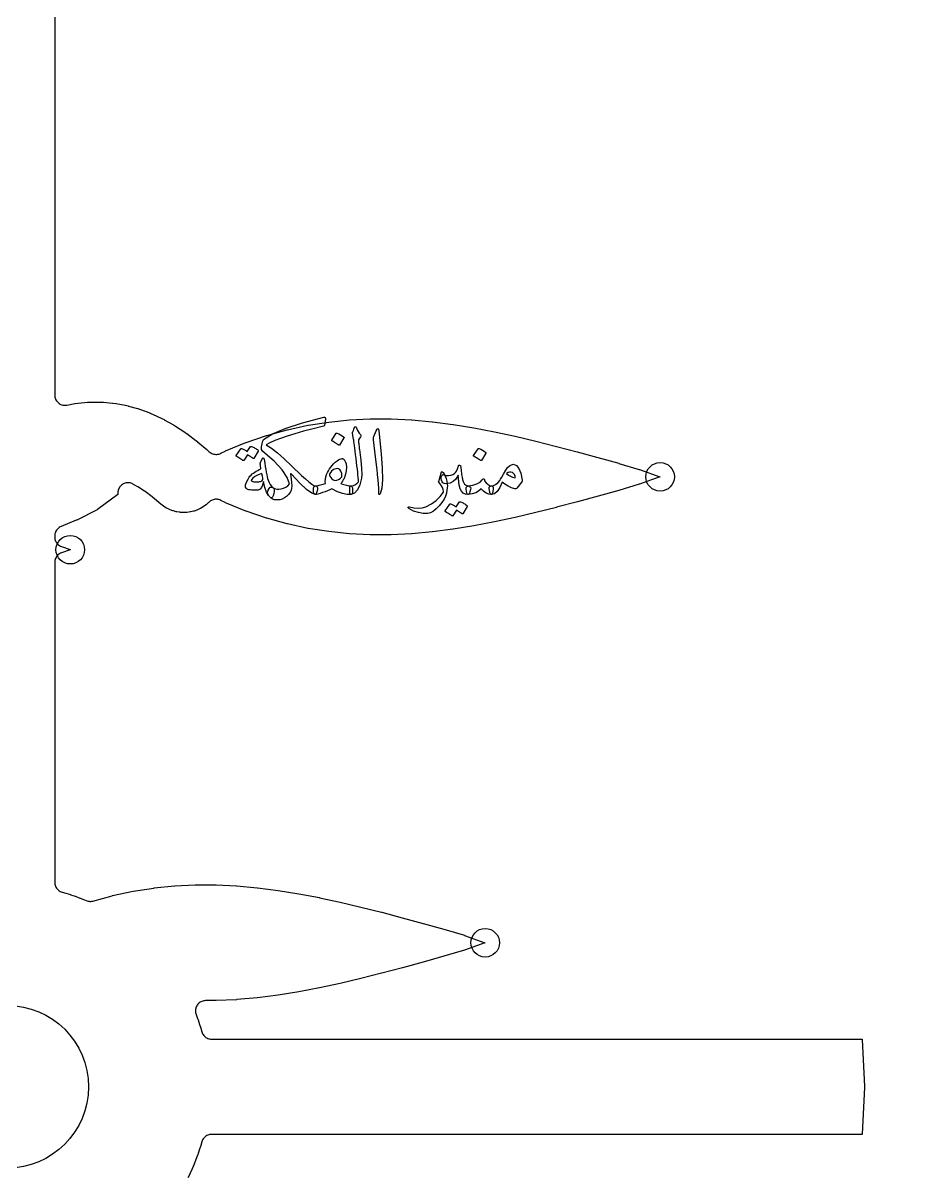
# Model space of a CAD drawing. Header units: millimetres. Extents: x -58 to 58, y -58 to 58.
# Drawn here: x 0.39 to 22.08, y -2.14 to 26.14 of the extents above; entities that cross this region are included whole.
import ezdxf

# ---------------------------------------------------------------- set-up
doc = ezdxf.new("R2010")
doc.units = ezdxf.units.MM
for name, color, linetype in [('CUT_INNER', 6, 'Continuous'), ('ENGRAVE', 7, 'Continuous'), ('TEXT', 5, 'Continuous')]:
    doc.layers.add(name, color=color, linetype=linetype)

msp = doc.modelspace()

# ---------------------------------------------------------------- linework, layer by layer
at = {"layer": 'CUT_INNER'}
msp.add_lwpolyline([(1.17, 27.045), (1.17, 17.0003), (1.1712, 16.976), (1.1747, 16.9518), (1.1806, 16.9282), (1.1888, 16.9052), (1.1991, 16.8832), (1.2116, 16.8622), (1.226, 16.8426), (1.2423, 16.8245), (1.2603, 16.808), (1.2797, 16.7933), (1.3006, 16.7807), (1.3225, 16.7701), (1.3454, 16.7617), (1.369, 16.7556), (1.393, 16.7518), (1.4174, 16.7503), (1.4417, 16.7512), (1.4659, 16.7545), (1.6646, 16.7916), (1.6702, 16.7926), (1.744, 16.8029), (1.7497, 16.8035), (1.9725, 16.8243), (1.9783, 16.8247), (2.0541, 16.8283), (2.0599, 16.8284), (2.2826, 16.8284), (2.2884, 16.8283), (2.3642, 16.8247), (2.37, 16.8243), (2.5928, 16.8035), (2.5985, 16.8029), (2.6723, 16.7926), (2.6779, 16.7916), (2.9009, 16.75), (2.9063, 16.7489), (2.9765, 16.7325), (2.9819, 16.7312), (3.2052, 16.6686), (3.2103, 16.6671), (3.2756, 16.6458), (3.2805, 16.6441), (3.5043, 16.5605), (3.5089, 16.5587), (3.5685, 16.5337), (3.5731, 16.5317), (3.7973, 16.4271), (3.8014, 16.4251), (3.855, 16.3976), (3.859, 16.3954), (4.0837, 16.2696), (4.0874, 16.2675), (4.1349, 16.2387), (4.1386, 16.2364), (4.3637, 16.0893), (4.3669, 16.0871), (4.4088, 16.0579), (4.4119, 16.0556), (4.6375, 15.8872), (4.6403, 15.885), (4.6769, 15.856), (4.6797, 15.8537), (4.9045, 15.6649), (4.9091, 15.6608), (4.9653, 15.6088), (4.9847, 15.5925), (5.0057, 15.5783), (5.028, 15.5663), (5.0514, 15.5566), (5.0757, 15.5493), (5.1006, 15.5445), (5.1259, 15.5423), (5.1512, 15.5426), (5.1764, 15.5455), (5.2012, 15.5509), (5.2253, 15.5588), (5.2484, 15.5692), (5.3556, 15.6235), (5.3644, 15.6276), (5.8649, 15.8347), (5.8724, 15.8375), (6.3737, 16.0082), (6.3809, 16.0103), (6.8825, 16.1483), (6.8895, 16.15), (7.3913, 16.2574), (7.3981, 16.2587), (7.9, 16.3371), (7.9067, 16.338), (8.4088, 16.3887), (8.4153, 16.3892), (8.9177, 16.4136), (8.9238, 16.4137), (9.4266, 16.4134), (9.4323, 16.4132), (9.9355, 16.3897), (9.9408, 16.3893), (10.4445, 16.3444), (10.4492, 16.3439), (10.9535, 16.2795), (10.9576, 16.2789), (11.4625, 16.1973), (11.466, 16.1966), (11.9715, 16.0999), (11.9744, 16.0993), (12.4804, 15.9898), (12.4828, 15.9893), (12.9894, 15.8692), (12.9912, 15.8688), (13.4983, 15.7405), (13.4997, 15.7401), (14.0067, 15.6057), (14.5156, 15.4663), (15.0245, 15.323), (15.0257, 15.3227), (15.5302, 15.1749), (15.5373, 15.1725), (16.0365, 14.9932), (16.0417, 14.991), (16.0365, 14.9888), (15.5373, 14.8095), (15.5302, 14.8071), (15.0257, 14.6593), (15.0245, 14.659), (14.5172, 14.5162), (14.0087, 14.3768), (13.4997, 14.2419), (13.4983, 14.2415), (12.9912, 14.1132), (12.9894, 14.1128), (12.4828, 13.9927), (12.4804, 13.9922), (11.9744, 13.8827), (11.9715, 13.8821), (11.466, 13.7854), (11.4625, 13.7847), (10.9576, 13.7031), (10.9535, 13.7025), (10.4492, 13.6382), (10.4445, 13.6376), (9.9408, 13.5927), (9.9355, 13.5924), (9.4323, 13.5688), (9.4266, 13.5687), (8.9238, 13.5683), (8.9177, 13.5684), (8.4153, 13.5928), (8.4088, 13.5933), (7.9067, 13.644), (7.9, 13.6449), (7.3981, 13.7233), (7.3913, 13.7246), (6.8895, 13.832), (6.8825, 13.8337), (6.3809, 13.9717), (6.3737, 13.9739), (5.8724, 14.1445), (5.8649, 14.1473), (5.3644, 14.3544), (5.3556, 14.3585), (5.2486, 14.4128), (5.2268, 14.4226), (5.2041, 14.4302), (5.1809, 14.4357), (5.1572, 14.4389), (5.1333, 14.4398), (5.1094, 14.4385), (5.0858, 14.4349), (5.0626, 14.429), (5.0401, 14.4209), (5.0185, 14.4108), (4.9979, 14.3986), (4.9786, 14.3845), (4.9607, 14.3686), (4.9513, 14.3594), (4.896, 14.3104), (4.8864, 14.3028), (4.8266, 14.2595), (4.8163, 14.2528), (4.7526, 14.2155), (4.7417, 14.2099), (4.6746, 14.1791), (4.6632, 14.1745), (4.5934, 14.1504), (4.5816, 14.147), (4.5098, 14.1299), (4.4978, 14.1276), (4.4246, 14.1176), (4.4124, 14.1166), (4.3386, 14.1138), (4.3264, 14.1139), (4.2526, 14.1184), (4.2405, 14.1197), (4.1675, 14.1314), (4.1556, 14.1339), (4.0841, 14.1527), (4.0724, 14.1564), (4.0032, 14.1821), (3.9919, 14.1869), (3.9256, 14.2192), (3.9148, 14.2251), (3.8519, 14.2638), (3.8418, 14.2707), (3.7806, 14.3172), (3.7758, 14.3211), (3.5743, 14.4903), (3.5631, 14.4992), (3.3887, 14.6294), (3.3759, 14.6383), (3.2091, 14.7473), (3.1945, 14.7561), (3.092, 14.8135), (3.0698, 14.8245), (3.0467, 14.8333), (3.0228, 14.8397), (2.9983, 14.8438), (2.9736, 14.8454), (2.9489, 14.8445), (2.9243, 14.8412), (2.9003, 14.8355), (2.8768, 14.8275), (2.8543, 14.8171), (2.833, 14.8046), (2.813, 14.7901), (2.7945, 14.7736), (2.7777, 14.7554), (2.7628, 14.7356), (2.75, 14.7144), (2.7393, 14.6921), (2.7309, 14.6688), (2.7248, 14.6448), (2.7211, 14.6203), (2.7198, 14.5956), (2.7211, 14.5709), (2.722, 14.5611), (2.7174, 14.5573), (2.2178, 14.1875), (2.2135, 14.1846), (2.209, 14.182), (1.7093, 13.9284), (1.7005, 13.9244), (1.3244, 13.7688), (1.3022, 13.7583), (1.2812, 13.7457), (1.2615, 13.731), (1.2433, 13.7146), (1.2268, 13.6964), (1.2122, 13.6767), (1.1995, 13.6556), (1.189, 13.6334), (1.1808, 13.6103), (1.1748, 13.5865), (1.1712, 13.5623), (1.17, 13.5377), (1.17, 13.5135), (1.1713, 13.488), (1.1752, 13.4628), (1.1816, 13.4381), (1.1906, 13.4141), (1.2019, 13.3913), (1.2155, 13.3697), (1.2312, 13.3496), (1.2489, 13.3312), (1.2684, 13.3147), (1.2895, 13.3002), (1.3119, 13.288), (1.3355, 13.2782), (1.5453, 13.2028), (1.5504, 13.2006), (1.5453, 13.1985), (1.3355, 13.1231), (1.3119, 13.1132), (1.2895, 13.101), (1.2684, 13.0866), (1.2489, 13.0701), (1.2312, 13.0517), (1.2155, 13.0316), (1.2019, 13.01), (1.1906, 12.9871), (1.1816, 12.9632), (1.1752, 12.9385), (1.1713, 12.9133), (1.17, 12.8878), (1.17, 5.0255), (1.1712, 5.0007), (1.1749, 4.9762), (1.181, 4.9522), (1.1894, 4.9289), (1.2001, 4.9066), (1.2129, 4.8854), (1.2278, 4.8656), (1.2446, 4.8474), (1.263, 4.8309), (1.2831, 4.8163), (1.3044, 4.8038), (1.327, 4.7934), (1.3504, 4.7854), (1.442, 4.7588), (1.4449, 4.7579), (1.5583, 4.722), (1.5612, 4.721), (1.6737, 4.6823), (1.6766, 4.6813), (1.7881, 4.6398), (1.791, 4.6387), (1.9015, 4.5946), (1.9043, 4.5934), (1.9427, 4.5769), (1.9653, 4.5685), (1.9885, 4.5623), (2.0122, 4.5584), (2.0362, 4.5567), (2.0602, 4.5574), (2.0841, 4.5604), (2.1075, 4.5656), (2.5849, 4.6969), (2.5919, 4.6986), (3.0937, 4.8061), (3.1005, 4.8073), (3.6024, 4.8857), (3.6092, 4.8866), (4.1112, 4.9373), (4.1177, 4.9378), (4.6201, 4.9622), (4.6263, 4.9624), (5.129, 4.962), (5.1347, 4.9618), (5.6379, 4.9383), (5.6432, 4.9379), (6.1469, 4.893), (6.1516, 4.8925), (6.6559, 4.8281), (6.66, 4.8275), (7.1649, 4.7459), (7.1684, 4.7453), (7.6739, 4.6485), (7.6768, 4.6479), (8.1829, 4.5384), (8.1852, 4.5379), (8.6918, 4.4179), (8.6937, 4.4174), (9.2007, 4.2891), (9.2021, 4.2887), (9.7091, 4.1543), (10.218, 4.0149), (10.7269, 3.8717), (10.7282, 3.8713), (11.2326, 3.7235), (11.2397, 3.7212), (11.7389, 3.5418), (11.7441, 3.5396), (11.7389, 3.5375), (11.2397, 3.3581), (11.2326, 3.3558), (10.7282, 3.208), (10.7269, 3.2076), (10.2197, 3.0648), (9.7111, 2.9255), (9.2021, 2.7905), (9.2007, 2.7902), (8.6937, 2.6619), (8.6918, 2.6614), (8.1852, 2.5414), (8.1829, 2.5408), (7.6768, 2.4313), (7.6739, 2.4307), (7.1684, 2.334), (7.1649, 2.3334), (6.66, 2.2517), (6.6559, 2.2511), (6.1516, 2.1868), (6.1469, 2.1863), (5.6432, 2.1413), (5.6379, 2.141), (5.1347, 2.1174), (5.129, 2.1173), (4.877, 2.1171), (4.853, 2.1159), (4.8292, 2.1124), (4.8058, 2.1067), (4.7831, 2.0987), (4.7613, 2.0886), (4.7405, 2.0764), (4.721, 2.0623), (4.703, 2.0464), (4.6865, 2.0288), (4.6719, 2.0097), (4.6591, 1.9893), (4.6484, 1.9678), (4.6398, 1.9453), (4.6333, 1.9221), (4.6292, 1.8984), (4.6273, 1.8744), (4.6278, 1.8503), (4.6305, 1.8264), (4.6356, 1.8029), (4.6429, 1.78), (4.6813, 1.6766), (4.6823, 1.6737), (4.721, 1.5612), (4.722, 1.5583), (4.7579, 1.4449), (4.7588, 1.442), (4.7854, 1.3504), (4.7934, 1.327), (4.8038, 1.3044), (4.8163, 1.2831), (4.8309, 1.263), (4.8474, 1.2446), (4.8656, 1.2278), (4.8854, 1.2129), (4.9066, 1.2001), (4.9289, 1.1894), (4.9522, 1.181), (4.9762, 1.1749), (5.0007, 1.1712), (5.0255, 1.17), (20.9976, 1.17), (21.0036, 1.1697), (21.0042, 1.1637), (21.0611, 0.0061), (21.0611, -0.0061), (21.0042, -1.1637), (21.0036, -1.1697), (20.9976, -1.17), (5.0255, -1.17), (5.0007, -1.1712), (4.9762, -1.1749), (4.9522, -1.181), (4.9289, -1.1894), (4.9066, -1.2001), (4.8854, -1.2129), (4.8656, -1.2278), (4.8474, -1.2446), (4.8309, -1.263), (4.8163, -1.2831), (4.8038, -1.3044), (4.7934, -1.327), (4.7854, -1.3504), (4.7588, -1.442), (4.7579, -1.4449), (4.722, -1.5583), (4.721, -1.5612), (4.6823, -1.6737), (4.6813, -1.6766), (4.6398, -1.7881), (4.6387, -1.791), (4.5946, -1.9015), (4.5934, -1.9043), (4.5465, -2.0137), (4.5453, -2.0165), (4.4957, -2.1246), (4.4944, -2.1274), (4.4422, -2.2343)], dxfattribs=at)
msp.add_circle((0, 0), 2, dxfattribs=at)
at = {"layer": 'ENGRAVE'}
for centre, radius in [((0, 16.7167), 38.5892), ((16.0425, 14.991), 0.351), ((1.5513, 13.2006), 0.351), ((11.7449, 3.5396), 0.351)]:
    msp.add_circle(centre, radius, dxfattribs=at)
at = {"layer": 'TEXT'}
for points in [[(7.7917, 16.4569), (7.7983, 16.4565), (7.804, 16.4552), (7.8088, 16.453), (7.8127, 16.4499), (7.8175, 16.4443), (7.8203, 16.4365), (7.821, 16.4268), (7.8197, 16.415), (7.7941, 16.2542), (7.7919, 16.2467), (7.7877, 16.2408), (7.7814, 16.2363), (7.7731, 16.2332), (7.5155, 16.171), (7.2811, 16.1103), (7.0698, 16.051), (6.8817, 15.9931), (6.7168, 15.9368), (6.5755, 15.8819), (6.4576, 15.8284), (6.3631, 15.7764), (6.4942, 15.6959), (6.6428, 15.5824), (6.8088, 15.436), (6.9924, 15.2567), (7.0684, 15.182), (7.1497, 15.1046), (7.2362, 15.0247), (7.328, 14.9421), (7.4139, 14.8682), (7.4829, 14.8145), (7.5351, 14.7808), (7.5703, 14.7673), (7.6065, 14.7515), (7.6239, 14.7183), (7.6228, 14.6676), (7.603, 14.5995), (7.5948, 14.5811), (7.5866, 14.568), (7.5785, 14.5601), (7.5703, 14.5575), (7.4842, 14.5887), (7.3588, 14.6822), (7.1941, 14.8381), (6.99, 15.0563), (6.9779, 15.0631), (6.9696, 15.065), (6.9651, 15.0619), (6.9644, 15.0539), (6.9798, 14.9447), (6.9889, 14.85), (6.9915, 14.7699), (6.9877, 14.7043), (6.9753, 14.662), (6.9591, 14.6234), (6.9392, 14.5885), (6.9154, 14.5575), (6.8669, 14.5093), (6.8146, 14.4719), (6.7586, 14.4452), (6.6987, 14.4293), (6.6316, 14.4226), (6.5723, 14.4282), (6.5209, 14.4459), (6.4773, 14.476), (6.432, 14.5242), (6.4056, 14.5709), (6.3982, 14.6162), (6.4097, 14.6601), (6.4371, 14.7064), (6.4656, 14.7335), (6.4954, 14.7413), (6.5262, 14.73), (6.5726, 14.7059), (6.623, 14.6921), (6.6774, 14.6885), (6.736, 14.695), (6.7938, 14.7113), (6.8461, 14.737), (6.8929, 14.7719), (6.9341, 14.8162), (6.8831, 14.9772), (6.7581, 15.164), (6.5592, 15.3769), (6.2862, 15.6156), (6.2657, 15.6376), (6.253, 15.664), (6.2482, 15.6947), (6.2512, 15.7298), (6.2641, 15.7985), (6.2769, 15.851), (6.2897, 15.8871), (6.3025, 15.9069), (6.5166, 16.0451), (6.835, 16.1825), (7.2577, 16.319), (7.7847, 16.4546), (7.7858, 16.4547), (7.7868, 16.4549), (7.7876, 16.4553), (7.7882, 16.4558), (7.7889, 16.4563), (7.7897, 16.4566), (7.7906, 16.4569), (7.7917, 16.4569)], [(8.4909, 16.0957), (8.5066, 16.1337), (8.5189, 16.1639), (8.5276, 16.1861), (8.5329, 16.2006), (8.5369, 16.2097), (8.5422, 16.2163), (8.5486, 16.2202), (8.5562, 16.2215), (8.5648, 16.2201), (8.5719, 16.2157), (8.5776, 16.2084), (8.5818, 16.1982), (8.6012, 16.1483), (8.6243, 16.1033), (8.6513, 16.0632), (8.682, 16.0281), (8.6906, 16.0169), (8.6931, 16.0042), (8.6894, 15.9901), (8.6797, 15.9745), (8.6284, 15.9023), (8.6319, 15.8699), (8.6354, 15.8382), (8.6389, 15.807), (8.6424, 15.7764), (8.6459, 15.7464), (8.6494, 15.717), (8.6529, 15.6881), (8.6564, 15.6599), (8.6886, 15.3983), (8.7082, 15.1938), (8.7154, 15.0464), (8.71, 14.956), (8.666, 14.7922), (8.6086, 14.6711), (8.5378, 14.5929), (8.4536, 14.5575), (8.4513, 14.5575), (8.449, 14.5575), (8.4466, 14.5575), (8.4443, 14.5575), (8.4305, 14.5706), (8.4216, 14.6006), (8.4176, 14.6475), (8.4187, 14.7113), (8.4208, 14.7349), (8.4274, 14.7521), (8.4383, 14.7629), (8.4536, 14.7673), (8.5128, 14.7791), (8.562, 14.8005), (8.6013, 14.8315), (8.6307, 14.8721), (8.6288, 14.9209), (8.6252, 14.9764), (8.62, 15.0386), (8.6133, 15.1075), (8.605, 15.1828), (8.5955, 15.2643), (8.5846, 15.3518), (8.5725, 15.4455), (8.5613, 15.5375), (8.5509, 15.6203), (8.5414, 15.6937), (8.5329, 15.7578), (8.5254, 15.8125), (8.5195, 15.858), (8.5149, 15.8941), (8.5119, 15.9209), (8.4886, 16.0537), (8.4878, 16.0669), (8.488, 16.0782), (8.489, 16.0878), (8.4909, 16.0957)], [(9.0689, 16.119), (9.0912, 16.1621), (9.1091, 16.1773), (9.1226, 16.1644), (9.1318, 16.1237), (9.1854, 15.5527), (9.2173, 15.2022), (9.2245, 14.9223), (9.2068, 14.7128), (9.1644, 14.5738), (9.1567, 14.5625), (9.1499, 14.5564), (9.1439, 14.5555), (9.1388, 14.5599), (9.1347, 14.5667), (9.1318, 14.5756), (9.1301, 14.5865), (9.1295, 14.5995), (9.1295, 14.7004), (9.1248, 14.8075), (9.1155, 14.9207), (9.1015, 15.0399), (9.0985, 15.0711), (9.0893, 15.1553), (9.074, 15.2925), (9.0526, 15.4828), (9.0013, 15.9046), (9.0001, 15.927), (9.0013, 15.9477), (9.0048, 15.9666), (9.0106, 15.9838)], [(8.0877, 16.0607), (8.0906, 16.0636), (8.0947, 16.0654), (8.1, 16.066), (8.1064, 16.0654), (8.1517, 16.047), (8.1943, 16.0246), (8.2344, 15.9981), (8.2718, 15.9675), (8.2755, 15.9629), (8.2771, 15.9582), (8.2766, 15.9535), (8.2742, 15.9489), (8.1646, 15.7717), (8.1605, 15.7675), (8.1553, 15.7665), (8.1489, 15.7687), (8.1413, 15.7741), (8.1348, 15.7787), (8.1244, 15.7857), (8.1103, 15.7951), (8.0924, 15.8067), (8.0704, 15.8207), (8.044, 15.837), (8.0133, 15.8556), (7.9782, 15.8766), (7.9735, 15.8801), (7.9712, 15.8836), (7.9712, 15.8871), (7.9735, 15.8906)], [(5.9832, 15.7345), (5.9861, 15.7374), (5.9902, 15.7391), (5.9955, 15.7397), (6.0019, 15.7391), (6.0248, 15.7305), (6.047, 15.7211), (6.0685, 15.7107), (6.0893, 15.6995), (6.1094, 15.6873), (6.1292, 15.6739), (6.1485, 15.6593), (6.1673, 15.6436), (6.171, 15.6388), (6.1726, 15.6337), (6.1721, 15.6283), (6.1697, 15.6226), (6.0578, 15.4455), (6.0547, 15.4431), (6.0502, 15.4431), (6.0443, 15.4455), (6.0368, 15.4501), (6.0317, 15.4544), (6.0234, 15.4603), (6.0119, 15.4678), (5.9972, 15.4769), (5.9791, 15.4878), (5.9576, 15.5005), (5.9325, 15.5152), (5.904, 15.5317), (5.8154, 15.3942), (5.8113, 15.39), (5.8061, 15.3889), (5.7997, 15.3911), (5.7921, 15.3965), (5.7856, 15.4012), (5.7752, 15.4082), (5.7611, 15.4175), (5.7432, 15.4292), (5.7212, 15.4431), (5.6948, 15.4594), (5.6641, 15.4781), (5.629, 15.4991), (5.6253, 15.5026), (5.6237, 15.5061), (5.6242, 15.5096), (5.6266, 15.5131), (5.7408, 15.6832), (5.7438, 15.6861), (5.7478, 15.6878), (5.7531, 15.6884), (5.7595, 15.6878), (5.779, 15.6815), (5.7979, 15.6742), (5.8163, 15.6658), (5.8341, 15.6564), (5.8513, 15.6461), (5.8679, 15.6351), (5.8839, 15.6234), (5.8993, 15.6109)], [(11.5742, 15.6832), (11.5772, 15.6861), (11.5812, 15.6878), (11.5865, 15.6884), (11.5929, 15.6878), (11.6382, 15.6695), (11.6809, 15.6471), (11.7209, 15.6205), (11.7584, 15.59), (11.762, 15.5853), (11.7636, 15.5806), (11.7632, 15.576), (11.7607, 15.5713), (11.6512, 15.3942), (11.6471, 15.39), (11.6418, 15.3889), (11.6354, 15.3911), (11.6278, 15.3965), (11.6213, 15.4012), (11.6109, 15.4082), (11.5968, 15.4175), (11.5789, 15.4292), (11.5569, 15.4431), (11.5305, 15.4594), (11.4998, 15.4781), (11.4647, 15.4991), (11.46, 15.5026), (11.4577, 15.5061), (11.4577, 15.5096), (11.46, 15.5131)], [(6.5286, 14.7277), (6.5494, 14.7045), (6.5606, 14.6723), (6.5622, 14.6311), (6.5542, 14.5808), (6.5373, 14.5245), (6.5192, 14.4882), (6.5, 14.472), (6.4796, 14.476), (6.4221, 14.5314), (6.373, 14.6164), (6.3324, 14.7307), (6.3002, 14.8745), (6.2747, 14.79), (6.2472, 14.7277), (6.2176, 14.6874), (6.186, 14.6694), (6.169, 14.6663), (6.1507, 14.6641), (6.1311, 14.6628), (6.1102, 14.6624), (6.0882, 14.6625), (6.0651, 14.663), (6.041, 14.6637), (6.0158, 14.6647), (5.9716, 14.669), (5.9366, 14.6746), (5.911, 14.6818), (5.8947, 14.6904), (5.8722, 14.7159), (5.8585, 14.7411), (5.8536, 14.766), (5.8574, 14.7906), (5.8903, 14.8724), (5.9191, 14.9362), (5.9439, 14.982), (5.9646, 15.0097), (5.9922, 15.0359), (6.0214, 15.0609), (6.0522, 15.0848), (6.0846, 15.1075), (6.1189, 15.1292), (6.1554, 15.1501), (6.1941, 15.17), (6.2349, 15.1891), (6.2233, 15.28), (6.2209, 15.2988), (6.2209, 15.3155), (6.2233, 15.3302), (6.2279, 15.3429), (6.2769, 15.4478), (6.2871, 15.4608), (6.2967, 15.46), (6.3057, 15.4456), (6.3142, 15.4175), (6.3279, 15.328), (6.341, 15.2459), (6.3535, 15.1713), (6.3654, 15.104), (6.3771, 15.0444), (6.3887, 14.9925), (6.4004, 14.9483), (6.412, 14.9118), (6.4368, 14.8513), (6.4645, 14.8005), (6.4951, 14.7593), (6.5286, 14.7277)], [(8.2322, 15.4408), (8.2356, 15.4407), (8.2386, 15.4405), (8.2414, 15.4401), (8.2439, 15.4396), (8.2462, 15.439), (8.2485, 15.4382), (8.2509, 15.4372), (8.2532, 15.4361), (8.2787, 15.415), (8.2992, 15.3866), (8.3148, 15.3509), (8.3254, 15.308), (8.3343, 15.2207), (8.3307, 15.1361), (8.3145, 15.0541), (8.2858, 14.9747), (8.2774, 14.956), (8.2683, 14.9374), (8.2587, 14.9188), (8.2485, 14.9001), (8.2377, 14.8815), (8.2264, 14.8628), (8.2144, 14.8442), (8.2019, 14.8255), (8.2375, 14.8134), (8.2718, 14.8025), (8.305, 14.793), (8.3371, 14.7848), (8.368, 14.778), (8.3977, 14.7728), (8.4262, 14.7692), (8.4536, 14.7673), (8.4641, 14.7636), (8.4723, 14.7527), (8.4781, 14.7345), (8.4816, 14.709), (8.4851, 14.6445), (8.4816, 14.5977), (8.4711, 14.5687), (8.4536, 14.5575), (8.3537, 14.5581), (8.2404, 14.5808), (8.1136, 14.6257), (7.9735, 14.6927), (7.9265, 14.6706), (7.8739, 14.6484), (7.8158, 14.6263), (7.7521, 14.6041), (7.6885, 14.5837), (7.6373, 14.5692), (7.5987, 14.5604), (7.5727, 14.5575), (7.5596, 14.5607), (7.5482, 14.5703), (7.5386, 14.5864), (7.5307, 14.6088), (7.5277, 14.6216), (7.5258, 14.6344), (7.5248, 14.6472), (7.5249, 14.6601), (7.5257, 14.6729), (7.5269, 14.6857), (7.5286, 14.6985), (7.5307, 14.7113), (7.5377, 14.7349), (7.547, 14.7521), (7.5587, 14.7629), (7.5727, 14.7673), (7.606, 14.7733), (7.6385, 14.7798), (7.6701, 14.7867), (7.7008, 14.7941), (7.731, 14.8019), (7.7609, 14.8101), (7.7904, 14.8188), (7.8197, 14.8279), (7.8153, 14.8802), (7.8185, 14.9345), (7.8293, 14.9909), (7.8477, 15.0493), (7.868, 15.0963), (7.8917, 15.1419), (7.9187, 15.186), (7.949, 15.2287), (7.9831, 15.2699), (8.021, 15.3097), (8.0629, 15.348), (8.1087, 15.3849), (8.1444, 15.4093), (8.1769, 15.4268), (8.2061, 15.4373), (8.2322, 15.4408)], [(11.1175, 15.2777), (11.1278, 15.2736), (11.1355, 15.266), (11.1406, 15.2549), (11.1431, 15.2404), (11.1445, 15.2303), (11.1463, 15.2162), (11.1486, 15.1982), (11.1512, 15.1763), (11.1544, 15.1506), (11.1579, 15.1212), (11.162, 15.0882), (11.1664, 15.0516), (11.1757, 14.9817), (11.1874, 14.9234), (11.2014, 14.8768), (11.2177, 14.8418), (11.2376, 14.8145), (11.2625, 14.7929), (11.2924, 14.7772), (11.3272, 14.7673), (11.3597, 14.7565), (11.3802, 14.7381), (11.3888, 14.7122), (11.3855, 14.6787), (11.3715, 14.6257), (11.3575, 14.5878), (11.3435, 14.5651), (11.3295, 14.5575), (11.2612, 14.5663), (11.2054, 14.5925), (11.1622, 14.6362), (11.1314, 14.6974), (11.1257, 14.7167), (11.1201, 14.7373), (11.1146, 14.7592), (11.1093, 14.7824), (11.1044, 14.8071), (11.1003, 14.8334), (11.0968, 14.8613), (11.0941, 14.8908), (11.0919, 14.9195), (11.0898, 14.945), (11.0878, 14.9673), (11.086, 14.9863), (11.0845, 15.0019), (11.0834, 15.0137), (11.0827, 15.0217), (11.0825, 15.026), (11.0823, 15.0279), (11.0819, 15.0292), (11.0812, 15.0297), (11.0802, 15.0295), (11.0789, 15.0284), (11.0772, 15.0263), (11.0754, 15.0231), (11.0732, 15.019), (11.0261, 14.9349), (10.9619, 14.8739), (10.8805, 14.8359), (10.7819, 14.8209), (10.7399, 14.8257), (10.7073, 14.8424), (10.684, 14.8711), (10.67, 14.9118), (10.6656, 14.9486), (10.6665, 14.9799), (10.6726, 15.0057), (10.684, 15.026), (10.698, 15.0401), (10.7119, 15.0475), (10.7259, 15.0483), (10.7399, 15.0423), (10.752, 15.0341), (10.7626, 15.0283), (10.7718, 15.0248), (10.7795, 15.0236), (10.847, 15.0213), (10.9048, 15.0283), (10.953, 15.0446), (10.9916, 15.0702), (11.0142, 15.095), (11.0376, 15.1343), (11.062, 15.1882), (11.0872, 15.2567), (11.0917, 15.2676), (11.0982, 15.2748), (11.1068, 15.2781), (11.1175, 15.2777)], [(12.4389, 15.2986), (12.5119, 15.2727), (12.5723, 15.1996), (12.6202, 15.0793), (12.6556, 14.9118), (12.6569, 14.8997), (12.6562, 14.889), (12.6534, 14.8799), (12.6486, 14.8721), (12.5205, 14.7113), (12.5116, 14.7016), (12.5012, 14.6956), (12.4894, 14.6934), (12.4762, 14.695), (12.3891, 14.7247), (12.3072, 14.7626), (12.2306, 14.8086), (12.1592, 14.8628), (12.1017, 14.7293), (12.0386, 14.6338), (11.97, 14.5766), (11.8959, 14.5575), (11.8876, 14.5606), (11.879, 14.5698), (11.8701, 14.5851), (11.8609, 14.6065), (11.8468, 14.6595), (11.8417, 14.702), (11.8456, 14.7341), (11.8586, 14.7556), (11.8661, 14.7607), (11.8749, 14.7644), (11.8848, 14.7665), (11.8959, 14.7673), (11.9489, 14.7763), (12.0007, 14.8011), (12.0514, 14.8416), (12.101, 14.8978), (12.1227, 14.9304), (12.1551, 14.984), (12.1984, 15.0586), (12.2524, 15.1541), (12.2947, 15.2174), (12.3398, 15.2625), (12.3879, 15.2896), (12.4389, 15.2986)], [(6.2606, 15.0702), (6.166, 15.0367), (6.0898, 14.9968), (6.032, 14.9505), (5.9925, 14.8978), (6.0102, 14.8861), (6.0327, 14.8768), (6.0603, 14.8698), (6.0928, 14.8652), (6.1115, 14.8644), (6.1303, 14.8643), (6.1493, 14.8649), (6.1685, 14.8663), (6.1878, 14.8687), (6.2072, 14.8724), (6.2268, 14.8775), (6.2466, 14.8838), (6.2693, 14.8987), (6.2815, 14.9246), (6.2833, 14.9616), (6.2745, 15.0097), (6.2684, 15.0318), (6.2641, 15.0493), (6.2614, 15.0621), (6.2606, 15.0702)], [(8.1273, 15.1938), (8.0727, 15.1907), (8.0207, 15.1699), (7.9713, 15.1313), (7.9246, 15.0749), (7.9166, 15.0563), (7.9182, 15.033), (7.9294, 15.005), (7.9502, 14.9724), (7.9777, 14.9418), (8.0067, 14.9199), (8.0372, 14.9068), (8.0691, 14.9024), (8.104, 14.9081), (8.1413, 14.9252), (8.1809, 14.9536), (8.2229, 14.9933), (8.2195, 15.0714), (8.2025, 15.1308), (8.1718, 15.1716), (8.1273, 15.1938)], [(9.8729, 14.2126), (9.8656, 14.2174), (9.8601, 14.2225), (9.8563, 14.2279), (9.8543, 14.2336), (9.8538, 14.2382), (9.8549, 14.2429), (9.8573, 14.2476), (9.8613, 14.2522), (9.8654, 14.255), (9.8706, 14.2563), (9.877, 14.2561), (9.8846, 14.2545), (9.9934, 14.2302), (10.0961, 14.2225), (10.1927, 14.2314), (10.2831, 14.2569), (10.4231, 14.324), (10.5424, 14.4066), (10.641, 14.5046), (10.7189, 14.6181), (10.72, 14.6203), (10.721, 14.6222), (10.7218, 14.6238), (10.7224, 14.6251), (10.7229, 14.6263), (10.7233, 14.6274), (10.7235, 14.6286), (10.7236, 14.6298), (10.7162, 14.6767), (10.6939, 14.7311), (10.6567, 14.7932), (10.6047, 14.8628), (10.6028, 14.8672), (10.6018, 14.871), (10.6017, 14.8742), (10.6024, 14.8768), (10.67, 15.1145), (10.6774, 15.1234), (10.6904, 15.1174), (10.7089, 15.0966), (10.7329, 15.0609), (10.7625, 15.0069), (10.7859, 14.9473), (10.8033, 14.8822), (10.8145, 14.8116), (10.8167, 14.7716), (10.8139, 14.7218), (10.8062, 14.6621), (10.7935, 14.5925), (10.7709, 14.5176), (10.7335, 14.4398), (10.6812, 14.3591), (10.6141, 14.2755), (10.5417, 14.2012), (10.4713, 14.1462), (10.403, 14.1103), (10.3367, 14.0937), (10.2195, 14.0916), (10.1031, 14.1106), (9.9876, 14.151), (9.8729, 14.2126)], [(12.2711, 15.0702), (12.3148, 15.0338), (12.3643, 15.0038), (12.4197, 14.9802), (12.4808, 14.963), (12.4775, 15.0089), (12.4651, 15.0464), (12.4437, 15.0753), (12.4132, 15.0959), (12.3781, 15.1065), (12.3427, 15.1058), (12.3071, 15.0937), (12.2711, 15.0702)], [(11.8959, 14.7673), (11.9144, 14.7613), (11.9279, 14.755), (11.9365, 14.7485), (11.9401, 14.7416), (11.9419, 14.7311), (11.9425, 14.7183), (11.9419, 14.7032), (11.9401, 14.6857), (11.9313, 14.6296), (11.9209, 14.5896), (11.9091, 14.5655), (11.8959, 14.5575), (11.8329, 14.5664), (11.77, 14.5931), (11.7071, 14.6375), (11.6442, 14.6997), (11.5841, 14.6427), (11.5113, 14.6001), (11.4257, 14.5716), (11.3272, 14.5575), (11.3166, 14.5597), (11.308, 14.5663), (11.3014, 14.5772), (11.2969, 14.5925), (11.2783, 14.6904), (11.2762, 14.7013), (11.2771, 14.7131), (11.2809, 14.7258), (11.2876, 14.7393), (11.2953, 14.7498), (11.3045, 14.7579), (11.3151, 14.7638), (11.3272, 14.7673), (11.4449, 14.7848), (11.5416, 14.8162), (11.6174, 14.8617), (11.6721, 14.9211), (11.6785, 14.9292), (11.6861, 14.9351), (11.6948, 14.9386), (11.7048, 14.9397), (11.7139, 14.9384), (11.7205, 14.9345), (11.7244, 14.9279), (11.7257, 14.9188), (11.726, 14.91), (11.7269, 14.9024), (11.7284, 14.896), (11.7304, 14.8908), (11.7696, 14.8437), (11.8102, 14.8075), (11.8523, 14.782), (11.8959, 14.7673)], [(11.1175, 14.3734), (11.1204, 14.3763), (11.1244, 14.3781), (11.1297, 14.3786), (11.1361, 14.3781), (11.159, 14.3695), (11.1813, 14.36), (11.2027, 14.3497), (11.2235, 14.3384), (11.2437, 14.3262), (11.2634, 14.3128), (11.2827, 14.2982), (11.3016, 14.2825), (11.3052, 14.2777), (11.3068, 14.2726), (11.3064, 14.2672), (11.3039, 14.2615), (11.192, 14.0844), (11.189, 14.0821), (11.1845, 14.0821), (11.1785, 14.0844), (11.1711, 14.0891), (11.166, 14.0934), (11.1577, 14.0993), (11.1461, 14.1068), (11.1314, 14.1159), (11.1134, 14.1267), (11.0918, 14.1395), (11.0668, 14.1541), (11.0382, 14.1706), (10.9497, 14.0331), (10.9456, 14.0289), (10.9403, 14.0279), (10.9339, 14.0301), (10.9263, 14.0355), (10.9198, 14.0401), (10.9094, 14.0471), (10.8953, 14.0564), (10.8774, 14.0681), (10.8554, 14.0821), (10.829, 14.0984), (10.7983, 14.117), (10.7632, 14.138), (10.7596, 14.1415), (10.758, 14.145), (10.7584, 14.1485), (10.7609, 14.152), (10.8751, 14.3221), (10.878, 14.325), (10.8821, 14.3268), (10.8873, 14.3274), (10.8937, 14.3268), (10.9132, 14.3205), (10.9322, 14.3131), (10.9505, 14.3047), (10.9683, 14.2953), (10.9855, 14.2851), (11.0021, 14.2741), (11.0181, 14.2623), (11.0336, 14.2499)]]:
    msp.add_lwpolyline(points, close=True, dxfattribs=at)

doc.saveas('drawing.dxf')
